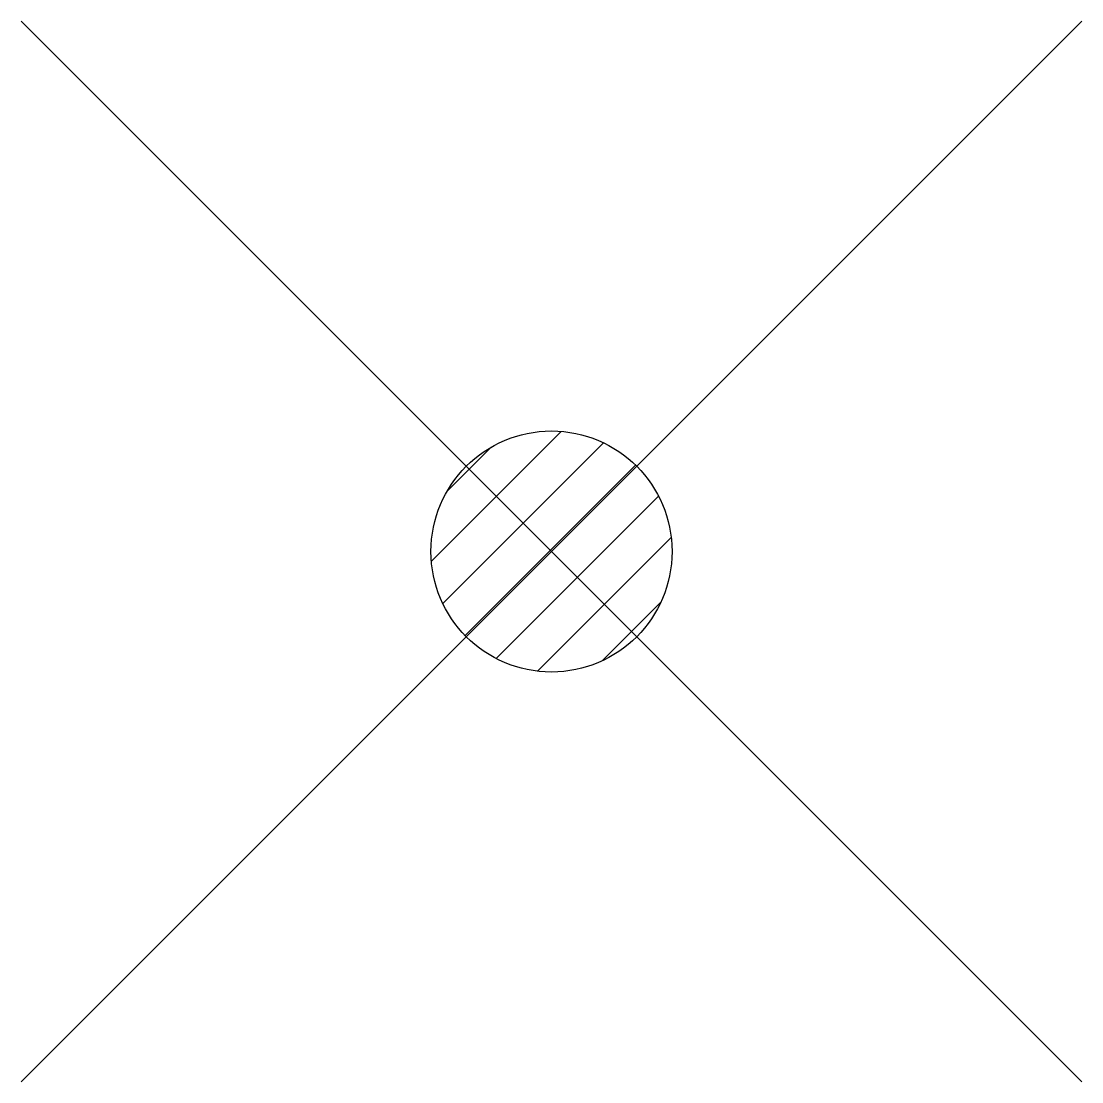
# Model space of a CAD drawing. Extents: x -5.5 to 5.5, y -5.5 to 5.5.
import ezdxf

# ---------------------------------------------------------------- set-up
doc = ezdxf.new("R2010")
doc.units = 0

msp = doc.modelspace()

# ---------------------------------------------------------------- linework, layer by layer
for p, q in [((-1.246, -0.099), (0.099, 1.246)), ((-1.127, -0.541), (0.541, 1.127)), ((-1.081, 0.627), (-0.627, 1.081)), ((-0.896, -0.871), (0.871, 0.896)), ((-0.574, -1.11), (1.11, 0.574)), ((-0.144, -1.242), (1.242, 0.144)), ((0.524, -1.135), (1.135, -0.524))]:
    msp.add_line(p, q)
for points in [[(5.5, 5.5), (-5.5, -5.5)], [(-5.5, 5.5), (5.5, -5.5)]]:
    msp.add_lwpolyline(points)
msp.add_circle((0, 0), 1.25)

doc.saveas('drawing.dxf')
